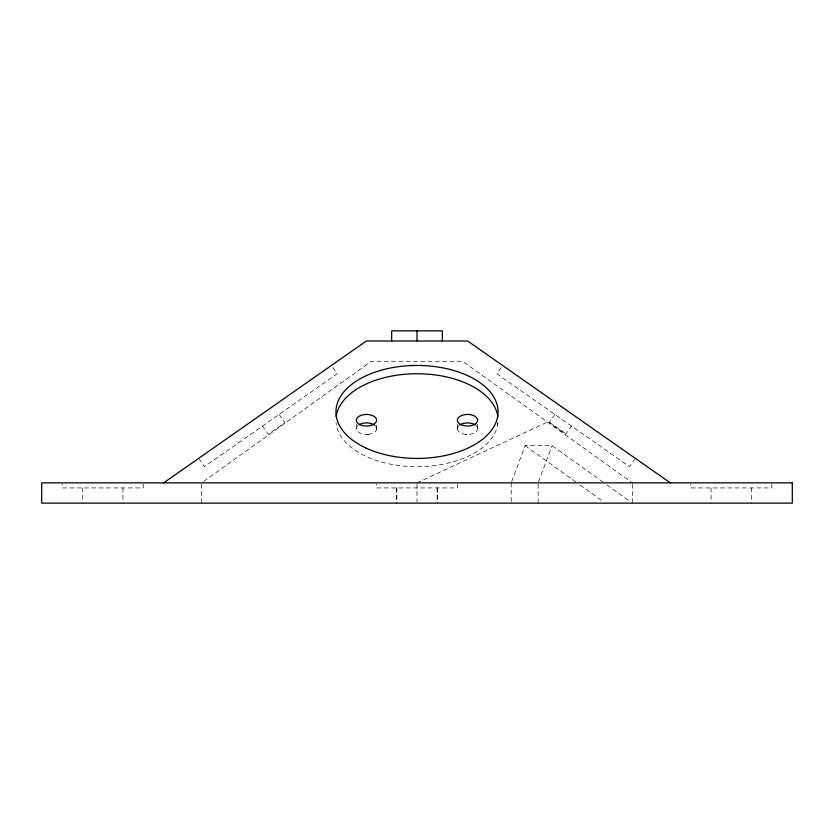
<?xml version="1.0" encoding="UTF-8"?>
<svg xmlns="http://www.w3.org/2000/svg" width="834" height="834" viewBox="0 0 834 834"><rect width="100%" height="100%" fill="white"/><g stroke="black" fill="none" stroke-linecap="round" stroke-linejoin="round"><path stroke-width="0.63" stroke-dasharray="4.17 3.13" d="M477.59 427.967L477.642 428.874A10.133 5.807 0 0 1 467.686 434.42A10.133 5.807 0 0 1 457.418 429.062L457.407 428.249M376.593 428.249L376.561 429.166A10.133 5.807 0 0 1 368.326 434.326M497.617 425.09L497.731 422.661M356.358 428.864L356.441 427.957M376.541 429.468L376.614 423.714M511.659 481.666L525.159 445.637L552.077 445.637L602.763 481.948M538.566 481.666L552.077 445.637M501.213 367.586L496.856 373.809L629.503 466.665L634.591 459.398M554.891 414.425L549.21 422.567L565.765 434.16L571.478 426.038M203.788 481.354L371.401 361.268L462.599 361.268L632.328 482.865M417 482.865L547.458 422.067M368.68 434.285L367.106 434.41A10.133 5.807 0 0 1 356.347 428.77M366.762 434.514L368.347 434.42M465.476 434.295L467.05 434.41M549.398 422.265L565.994 433.878M606.985 484.971L630.212 501.62M525.159 445.637L575.846 481.948M580.068 484.971L603.295 501.62M332.797 367.575L337.155 373.799L204.476 466.675L199.389 459.409M279.119 414.425L284.853 422.661L268.267 434.264L262.512 426.049M457.449 429.249L457.397 428.342A10.133 5.807 0 0 1 458.888 425.569M771.846 484.127L771.846 487.932L690.781 487.932L690.781 484.127M751.58 487.932L751.58 503.131M711.048 487.932L711.048 503.131M632.328 484.127L632.328 503.131M538.118 484.127L538.118 503.131M511.2 482.865L511.2 501.859M477.642 424.089L477.611 429.166L477.611 428.259A10.133 5.807 0 0 0 476.172 425.58M457.532 484.127L457.532 487.932L376.468 487.932L376.468 484.127M457.407 424.318L457.407 429.156M437.266 487.932L437.266 503.131M437.183 487.932L437.183 503.131M417 484.127L417 501.859M396.817 487.932L396.817 503.131M396.734 487.932L396.734 503.131M356.358 424.026L356.368 428.968L356.389 428.061A10.133 5.807 0 0 1 357.922 425.486M201.672 484.127L201.672 503.131M143.219 484.127L143.219 487.932L62.154 487.932L62.154 484.127M122.952 487.932L122.952 503.131M82.42 487.932L82.42 503.131M497.95 422.661A81.065 46.485 0 0 1 417 466.717A81.065 46.485 0 0 1 336.05 422.661M375.206 425.653A10.133 5.807 0 0 1 376.603 428.457"/><path stroke-width="1.25" d="M163.672 482.865L366.334 341.002L467.666 341.002L670.327 482.865M442.333 341.002L442.333 330.869L391.667 330.869L391.667 341.002M417 330.869L417 341.002M336.185 416.583A81.065 46.485 0 0 1 417 373.747A81.065 46.485 0 0 1 497.815 416.583M359.131 424.714A10.133 5.807 0 0 1 366.22 422.901L367.804 422.953A10.133 5.807 0 0 1 374.529 425.173M459.815 424.933A10.133 5.807 0 0 1 475.224 424.944M457.407 419.773L457.407 420.68A10.133 5.807 0 0 0 467.499 426.049A10.133 5.807 0 0 0 477.611 420.701L477.611 419.783A10.133 5.807 0 0 0 467.52 414.425A10.133 5.807 0 0 0 457.407 419.773M356.441 419.481L356.358 420.388A10.133 5.807 0 0 0 366.762 426.038L368.347 425.945A10.133 5.807 0 0 0 376.541 420.993L376.614 420.075A10.133 5.807 0 0 0 367.804 414.477L366.22 414.425A10.133 5.807 0 0 0 356.441 419.481M792.3 482.865L41.7 482.865L41.7 503.131L792.3 503.131L792.3 482.865M365.98 448.056A81.065 46.485 0 0 0 497.064 419.21A81.065 46.485 0 0 0 387.946 368.534A81.065 46.485 0 0 0 365.98 448.056"/></g></svg>
